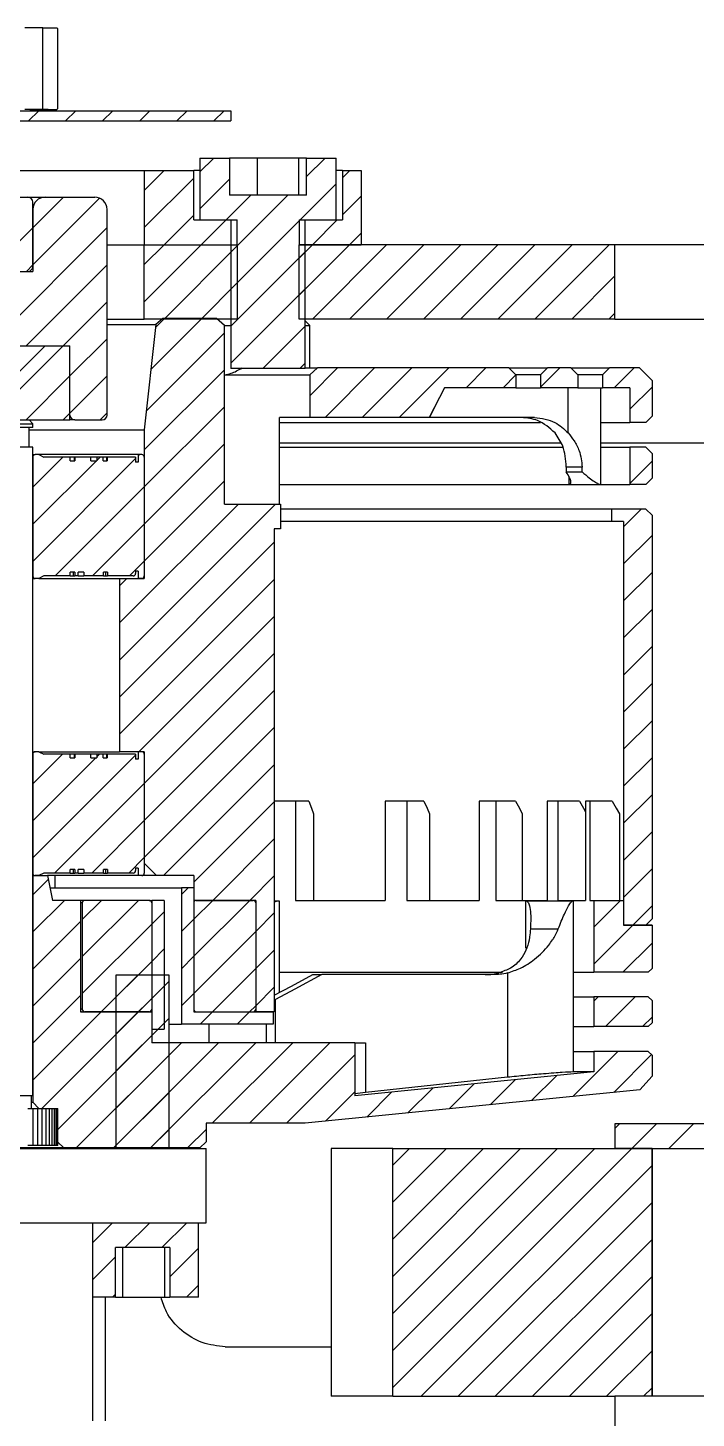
# Model space of a CAD drawing. Header units: millimetres. Extents: x 0 to 1189, y 0 to 841.
# Drawn here: x 480.1 to 561.1, y 524.5 to 693 of the extents above; entities that cross this region are included whole.
import ezdxf

# ---------------------------------------------------------------- set-up
doc = ezdxf.new("R2010")
doc.units = ezdxf.units.MM

# ---------------------------------------------------------------- blocks, each defined once
blk = doc.blocks.new('SW_HATCH_0')
at = {"color": 0, "linetype": 'Continuous', "lineweight": 18}
for p, q in [((-33.53, 527.73), (-34.77, 526.5)), ((-29.04, 527.73), (-30.28, 526.5)), ((-24.55, 527.73), (-25.79, 526.5)), ((-20.06, 527.73), (-21.3, 526.5)), ((-15.57, 527.73), (-16.81, 526.5)), ((-11.08, 527.73), (-12.32, 526.5)), ((-18.32, 520.5), (-20.75, 518.07)), ((-12.33, 522), (-14, 520.33)), ((1.15, 522), (-1.09, 519.77)), ((4.14, 520.5), (3.25, 519.62)), ((-14.75, 519.58), (-20.75, 513.58)), ((-10.41, 519.43), (-14, 515.84)), ((2.5, 518.87), (-10.25, 506.12)), ((-30.52, 517.27), (-34.25, 513.55)), ((-26.15, 517.15), (-34.25, 509.06)), ((-7.84, 517.5), (-10.84, 514.5)), ((-3.35, 517.5), (-10.25, 510.61)), ((5.52, 517.4), (3.25, 515.13)), ((-14.75, 515.09), (-18.34, 511.5)), ((-10.84, 514.5), (-13.84, 511.5)), ((-1.86, 514.5), (-2, 514.37)), ((2.63, 514.5), (-0.37, 511.5)), ((-25.25, 513.57), (-39.54, 499.27)), ((-34.25, 513.55), (-39.52, 508.27)), ((5.52, 512.91), (4.12, 511.5)), ((-18.34, 511.5), (-20.75, 509.09)), ((-13.84, 511.5), (-20.75, 504.6)), ((-9.5, 511.36), (-18.35, 502.5)), ((-1.25, 510.63), (-10.25, 501.63)), ((-0.37, 511.5), (-2, 509.88)), ((4.12, 511.5), (-2, 505.39)), ((8.61, 511.5), (-0.39, 502.5)), ((13.1, 511.5), (4.1, 502.5)), ((17.59, 511.5), (8.59, 502.5)), ((22.08, 511.5), (13.08, 502.5)), ((26.57, 511.5), (17.57, 502.5)), ((31.06, 511.5), (22.06, 502.5)), ((35.55, 511.5), (26.55, 502.5)), ((-25.25, 509.08), (-35.05, 499.27)), ((-34.25, 509.06), (-35.03, 508.27)), ((36.25, 507.72), (31.04, 502.5)), ((-9.5, 506.87), (-13.86, 502.5)), ((-1.25, 506.14), (-10.25, 497.14)), ((-25.25, 504.59), (-30.56, 499.27)), ((-13.79, 502.57), (-19.93, 496.44)), ((-18.28, 502.57), (-19.37, 501.49)), ((36.25, 503.23), (35.53, 502.5)), ((-11.04, 500.84), (-20.49, 491.38)), ((-1.25, 501.65), (-6.39, 496.5)), ((-30.56, 499.27), (-38.75, 491.09)), ((-25.25, 500.1), (-29.75, 495.6)), ((-1.25, 497.16), (-1.9, 496.5)), ((-29.75, 495.6), (-35.07, 490.27)), ((-25.25, 495.61), (-29.75, 491.11)), ((-11.04, 496.35), (-20.75, 486.64)), ((2.66, 496.57), (-0.71, 493.2)), ((7.15, 496.57), (1.15, 490.57)), ((11.64, 496.57), (5.64, 490.57)), ((16.13, 496.57), (10.13, 490.57)), ((20.62, 496.57), (18.22, 494.17)), ((24.25, 495.72), (22.71, 494.17)), ((29.6, 496.57), (27.25, 494.23)), ((38.58, 496.57), (36.18, 494.17)), ((31.75, 494.24), (31.69, 494.17)), ((40.75, 494.26), (38.05, 491.56)), ((-11.03, 491.86), (-20.75, 482.15)), ((-29.75, 491.11), (-30.58, 490.27)), ((-25.25, 491.12), (-26.09, 490.27)), ((-11.03, 487.37), (-20.75, 477.66)), ((-30.59, 485.77), (-34.25, 482.12)), ((-21.8, 485.59), (-34.25, 473.14)), ((-26.55, 485.32), (-34.25, 477.63)), ((-26.1, 485.77), (-26.5, 485.37)), ((-21.31, 486.07), (-21.5, 485.89)), ((40.75, 485.28), (38.05, 482.58)), ((-20.75, 482.15), (-31.52, 471.37)), ((-11.03, 482.88), (-20.75, 473.17)), ((-9.35, 480.07), (-23.75, 465.68)), ((-4.86, 480.07), (-23.75, 461.19)), ((39.44, 479.47), (37.3, 477.34)), ((-20.75, 477.66), (-27.03, 471.37)), ((-5, 475.45), (-23.75, 456.7)), ((40.75, 476.29), (37.3, 472.84)), ((-20.75, 473.17), (-22.54, 471.37)), ((40.75, 471.8), (37.3, 468.35)), ((-22.84, 471.07), (-23.75, 470.17)), ((-5, 470.96), (-23.75, 452.21)), ((40.75, 467.31), (37.3, 463.86)), ((-5, 466.47), (-21.39, 450.07)), ((-5, 461.98), (-20.75, 446.23)), ((40.75, 462.82), (37.3, 459.37)), ((40.75, 458.33), (37.3, 454.88)), ((-5, 457.49), (-20.75, 441.74)), ((40.75, 453.84), (37.3, 450.39)), ((-5, 453), (-20.75, 437.25)), ((-30.67, 449.77), (-34.25, 446.2)), ((-26.18, 449.77), (-26.5, 449.45)), ((-21.39, 450.07), (-21.5, 449.97)), ((-21.8, 449.67), (-34.25, 437.22)), ((-26.63, 449.32), (-34.25, 441.71)), ((-5, 448.51), (-18.43, 435.07)), ((40.75, 449.35), (37.3, 445.9)), ((-20.75, 446.23), (-31.6, 435.37)), ((40.75, 444.86), (37.3, 441.41)), ((-5, 444.02), (-14.75, 434.27)), ((-20.75, 441.74), (-27.11, 435.37)), ((40.75, 440.37), (37.3, 436.92)), ((-5, 439.53), (-12.45, 432.07)), ((-20.75, 437.25), (-22.62, 435.37)), ((-32.36, 434.62), (-34.25, 432.73)), ((-5, 435.04), (-7.96, 432.07)), ((40.75, 435.88), (37.3, 432.43)), ((-15.44, 433.57), (-16.25, 432.77)), ((-30.41, 432.07), (-34.25, 428.24)), ((-21.43, 432.07), (-28.25, 425.26)), ((-25.92, 432.07), (-28.25, 429.75)), ((-12.45, 432.07), (-14.75, 429.78)), ((-7.96, 432.07), (-14.75, 425.29)), ((36.94, 432.07), (33.7, 428.83)), ((40.75, 431.39), (38.43, 429.07)), ((-18.35, 430.67), (-19.85, 429.17)), ((-14.75, 429.78), (-16.25, 428.28)), ((-5, 430.54), (-7.25, 428.29)), ((-28.49, 429.51), (-34.25, 423.75)), ((-19.85, 429.17), (-28.25, 420.77)), ((-7.25, 428.29), (-14.75, 420.79)), ((38.43, 429.07), (33.7, 424.34)), ((-18.35, 426.18), (-19.85, 424.68)), ((40.75, 426.9), (37.22, 423.37)), ((-28.49, 425.02), (-34.25, 419.26)), ((-19.85, 424.68), (-25.95, 418.57)), ((-14.75, 425.29), (-16.25, 423.79)), ((-5, 426.05), (-7.25, 423.8)), ((-21.52, 423), (-24.19, 420.34)), ((-7.25, 423.8), (-12.48, 418.57)), ((-17.75, 422.28), (-24.19, 415.85)), ((-18.35, 421.69), (-19.85, 420.19)), ((-5, 421.56), (-7.25, 419.31)), ((-28.49, 420.53), (-34.25, 414.77)), ((-19.85, 420.19), (-21.46, 418.57)), ((-14.75, 420.79), (-16.25, 419.29)), ((34.22, 420.37), (33.7, 419.85)), ((38.71, 420.37), (35.11, 416.77)), ((-25.95, 418.57), (-34.25, 410.28)), ((-21.46, 418.57), (-33.16, 406.87)), ((-17.75, 417.79), (-24.19, 411.36)), ((-12.48, 418.57), (-13.98, 417.07)), ((-7.99, 418.57), (-9.49, 417.07)), ((-7.25, 419.31), (-7.99, 418.57)), ((40.75, 417.92), (39.6, 416.77)), ((-18.35, 417.19), (-19.07, 416.47)), ((-19.85, 415.69), (-31.21, 404.33)), ((-16.23, 414.82), (-28.98, 402.07)), ((-11.74, 414.82), (-24.49, 402.07)), ((-7.25, 414.82), (-20, 402.07)), ((-2.76, 414.82), (-12.51, 405.07)), ((1.73, 414.82), (-8.02, 405.07)), ((-17.75, 413.3), (-24.19, 406.87)), ((4.75, 413.35), (-3.53, 405.07)), ((36.6, 413.77), (31.14, 408.31)), ((40.7, 413.38), (36.13, 408.81)), ((14.2, 409.33), (11.19, 406.32)), ((19.19, 409.83), (16.17, 406.82)), ((24.18, 410.33), (21.16, 407.31)), ((29.17, 410.83), (26.15, 407.81)), ((-17.75, 408.81), (-24.19, 402.38)), ((4.75, 408.86), (1.21, 405.32)), ((9.21, 408.83), (6.2, 405.82)), ((-17.75, 404.32), (-20.07, 402)), ((-13.25, 404.33), (-15.51, 402.07)), ((36.81, 405), (36.25, 404.44)), ((41.3, 405), (38.3, 402)), ((45.79, 405), (42.79, 402)), ((38.3, 402), (9.35, 373.05)), ((33.81, 402), (9.35, 377.54)), ((29.32, 402), (9.35, 382.03)), ((24.83, 402), (9.35, 386.52)), ((20.34, 402), (9.35, 391.01)), ((15.85, 402), (9.35, 395.51)), ((11.36, 402), (9.35, 400)), ((40.75, 399.96), (12.79, 372)), ((40.75, 395.47), (17.28, 372)), ((-24.58, 393), (-26.96, 390.62)), ((-20.09, 393), (-23.09, 390)), ((-15.6, 393), (-18.6, 390)), ((40.75, 390.98), (21.77, 372)), ((-14.16, 389.95), (-17.65, 386.47)), ((-24.22, 388.88), (-26.96, 386.13)), ((40.75, 386.49), (26.26, 372)), ((-24.22, 384.38), (-24.6, 384)), ((-14.16, 385.46), (-15.62, 384)), ((40.75, 382), (30.75, 372)), ((40.75, 377.51), (35.24, 372)), ((40.75, 373.02), (39.73, 372))]:
    blk.add_line(p, q, dxfattribs=at)

msp = doc.modelspace()

# ---------------------------------------------------------------- linework, layer by layer
at = {"color": 7, "linetype": 'Continuous', "lineweight": 25}
for p, q in [((481.92, 692.95), (479.75, 692.95)), ((481.92, 683.05), (481.92, 692.95)), ((481.92, 683.05), (481.92, 692.95)), ((481.92, 692.95), (481.92, 692.95)), ((481.92, 692.95), (483.63, 692.95)), ((483.72, 692.86), (483.72, 683.14)), ((438.72, 682.9), (504.72, 682.9)), ((481.92, 683.05), (479.75, 683.05)), ((480.35, 683.03), (480.35, 683.04)), ((482.6, 683.04), (480.35, 683.04)), ((482.6, 683.03), (480.35, 683.03)), ((481.92, 683.05), (481.92, 683.05)), ((481.92, 683.05), (483.63, 683.05)), ((482.6, 683.03), (482.6, 683.04)), ((504.72, 682.9), (504.72, 681.67)), ((438.72, 681.67), (504.72, 681.67)), ((500.97, 677.17), (500.97, 669.67)), ((500.97, 677.17), (504.56, 677.17)), ((504.56, 677.17), (504.56, 672.67)), ((507.88, 677.17), (504.56, 677.17)), ((507.88, 677.17), (507.88, 672.67)), ((512.89, 677.17), (507.88, 677.17)), ((512.89, 677.17), (512.89, 672.67)), ((513.88, 677.17), (512.89, 677.17)), ((513.88, 672.67), (513.88, 677.17)), ((513.88, 677.17), (517.47, 677.17)), ((517.47, 669.67), (517.47, 677.17)), ((449.22, 675.67), (494.22, 675.67)), ((494.22, 675.67), (494.22, 666.67)), ((494.22, 675.67), (500.22, 675.67)), ((500.22, 669.67), (500.22, 675.67)), ((500.97, 675.67), (500.22, 675.67)), ((518.22, 675.67), (517.47, 675.67)), ((518.22, 675.67), (518.22, 669.67)), ((518.22, 675.67), (520.49, 675.67)), ((520.49, 675.67), (520.49, 666.67)), ((463.32, 672.44), (480.12, 672.44)), ((480.12, 672.44), (482.22, 672.44)), ((482.22, 672.44), (488.22, 672.44)), ((513.88, 672.67), (504.56, 672.67)), ((480.72, 664.04), (480.72, 671.84)), ((480.72, 670.94), (480.72, 663.44)), ((489.72, 646.04), (489.72, 670.94)), ((500.22, 669.67), (505.47, 669.67)), ((500.97, 669.67), (504.72, 669.67)), ((504.72, 669.67), (504.72, 651.67)), ((505.47, 666.67), (505.47, 669.67)), ((512.97, 669.67), (512.97, 666.67)), ((512.97, 669.67), (518.22, 669.67)), ((513.72, 669.67), (517.47, 669.67)), ((513.72, 651.67), (513.72, 669.67)), ((489.72, 666.67), (494.22, 666.67)), ((494.22, 666.67), (505.47, 666.67)), ((494.22, 657.67), (494.22, 666.67)), ((505.47, 666.67), (505.47, 657.67)), ((512.97, 666.67), (520.49, 666.67)), ((512.97, 657.67), (512.97, 666.67)), ((551.22, 666.67), (512.97, 666.67)), ((551.22, 657.67), (551.22, 666.67)), ((596.22, 666.67), (551.22, 666.67)), ((462.72, 663.44), (480.72, 663.44)), ((463.32, 663.44), (480.12, 663.44)), ((489.72, 657.67), (494.22, 657.67)), ((489.72, 656.99), (495.64, 656.99)), ((505.47, 657.67), (494.22, 657.67)), ((495.64, 656.99), (494.22, 644.24)), ((496.47, 657.74), (495.64, 656.99)), ((502.98, 657.74), (496.47, 657.74)), ((503.93, 656.9), (502.98, 657.74)), ((551.22, 657.67), (512.97, 657.67)), ((514.29, 656.9), (513.72, 657.47)), ((551.22, 657.67), (596.22, 657.67)), ((503.93, 650.91), (503.93, 656.9)), ((503.93, 656.9), (504.72, 656.9)), ((513.72, 656.9), (514.29, 656.9)), ((514.29, 651.74), (514.29, 656.9)), ((458.22, 654.44), (485.22, 654.44)), ((476.22, 648.44), (482.22, 654.44)), ((482.22, 654.44), (485.22, 654.44)), ((485.22, 646.04), (485.22, 654.44)), ((485.22, 645.44), (485.22, 654.44)), ((503.94, 650.9), (503.93, 650.91)), ((503.94, 635.24), (503.94, 650.9)), ((503.94, 650.9), (514.26, 650.9)), ((513.72, 651.67), (504.72, 651.67)), ((513.72, 651.74), (515.21, 651.74)), ((515.21, 651.74), (514.26, 650.9)), ((514.26, 650.9), (514.26, 645.74)), ((538.38, 651.74), (515.21, 651.74)), ((538.38, 651.74), (539.22, 650.9)), ((538.38, 651.74), (543.06, 651.74)), ((539.22, 650.9), (539.22, 649.34)), ((543.06, 651.74), (542.22, 650.9)), ((542.22, 650.9), (542.22, 649.34)), ((545.88, 651.74), (543.06, 651.74)), ((545.88, 651.74), (550.56, 651.74)), ((545.88, 651.74), (546.72, 650.9)), ((549.72, 650.9), (546.72, 650.9)), ((546.72, 650.9), (546.72, 649.34)), ((550.56, 651.74), (549.72, 650.9)), ((549.72, 650.9), (549.72, 649.34)), ((554.22, 651.74), (550.56, 651.74)), ((554.22, 651.74), (555.72, 650.24)), ((555.72, 650.24), (555.72, 645.89)), ((530.58, 649.34), (528.72, 645.74)), ((539.22, 649.34), (530.58, 649.34)), ((539.22, 649.34), (542.22, 649.34)), ((546.72, 649.34), (542.22, 649.34)), ((545.57, 643.87), (545.57, 649.34)), ((546.72, 649.34), (549.72, 649.34)), ((549.5, 645.14), (549.5, 649.34)), ((553.02, 649.34), (549.72, 649.34)), ((553.02, 649.34), (553.02, 645.14)), ((529.38, 647.01), (528.76, 645.74)), ((468.21, 645.44), (480.27, 645.44)), ((480.72, 644.99), (480.27, 645.44)), ((480.27, 645.44), (485.22, 645.44)), ((485.82, 645.44), (485.22, 645.44)), ((485.82, 645.44), (489.12, 645.44)), ((510.62, 635.24), (510.62, 645.74)), ((514.26, 645.74), (510.62, 645.74)), ((528.72, 645.74), (514.26, 645.74)), ((541.49, 645.74), (528.76, 645.74)), ((555.72, 645.89), (554.97, 645.14)), ((468.03, 644.99), (480.72, 644.99)), ((480.72, 644.54), (468.03, 644.54)), ((480.27, 642.14), (480.27, 644.54)), ((480.27, 644.24), (494.22, 644.24)), ((480.72, 644.54), (480.72, 644.99)), ((494.22, 644.24), (494.22, 626.24)), ((510.62, 645.14), (542.21, 645.14)), ((549.5, 645.14), (553.02, 645.14)), ((549.5, 642.14), (549.5, 645.14)), ((554.97, 645.14), (553.02, 645.14)), ((480.72, 642.14), (468.03, 642.14)), ((480.72, 563.54), (480.72, 642.14)), ((510.62, 642.67), (544.64, 642.67)), ((510.62, 642.14), (544.99, 642.14)), ((549.5, 642.67), (565.88, 642.67)), ((549.5, 637.64), (549.5, 642.14)), ((549.5, 642.14), (553.02, 642.14)), ((553.02, 642.14), (553.02, 637.64)), ((554.97, 642.14), (553.02, 642.14)), ((554.97, 642.14), (555.72, 641.39)), ((480.72, 641.24), (481.02, 641.24)), ((480.72, 640.94), (480.72, 626.54)), ((481.47, 641.24), (481.02, 641.24)), ((493.47, 641.24), (481.47, 641.24)), ((481.47, 641.24), (482.07, 640.94)), ((485.23, 640.94), (482.07, 640.94)), ((485.23, 640.49), (485.23, 640.94)), ((485.74, 640.94), (485.23, 640.94)), ((485.23, 640.49), (485.8, 640.49)), ((485.74, 640.94), (485.74, 640.49)), ((485.8, 640.94), (485.74, 640.94)), ((485.8, 640.94), (485.8, 640.49)), ((487.75, 640.94), (485.8, 640.94)), ((487.75, 640.49), (487.75, 640.94)), ((488.47, 640.94), (487.75, 640.94)), ((487.75, 640.49), (488.47, 640.49)), ((488.47, 640.94), (488.47, 640.49)), ((489.25, 640.94), (488.47, 640.94)), ((489.25, 640.49), (489.25, 640.94)), ((489.64, 640.94), (489.25, 640.94)), ((489.25, 640.49), (489.73, 640.49)), ((489.64, 640.94), (489.64, 640.49)), ((489.73, 640.94), (489.64, 640.94)), ((489.73, 640.94), (489.73, 640.49)), ((493.17, 640.94), (489.73, 640.94)), ((493.17, 640.94), (493.17, 640.34)), ((493.47, 640.34), (493.17, 640.34)), ((493.47, 641.24), (493.47, 640.34)), ((493.92, 641.24), (493.47, 641.24)), ((494.22, 640.94), (494.22, 626.54)), ((555.72, 641.39), (555.72, 638.39)), ((547.26, 639.74), (545.33, 639.74)), ((545.33, 639.74), (545.33, 639.14)), ((545.33, 639.14), (547.26, 639.14)), ((545.64, 638.62), (545.64, 637.64)), ((547.26, 639.14), (547.26, 639.74)), ((510.62, 637.64), (545.64, 637.64)), ((545.64, 637.64), (549.5, 637.64)), ((549.5, 637.64), (553.02, 637.64)), ((554.97, 637.64), (553.02, 637.64)), ((555.72, 638.39), (554.97, 637.64)), ((503.94, 635.24), (510.72, 635.24)), ((510.72, 635.24), (510.72, 632.24)), ((550.82, 634.64), (510.72, 634.64)), ((550.82, 634.64), (550.82, 633.14)), ((554.97, 634.64), (550.82, 634.64)), ((554.97, 634.64), (555.72, 633.89)), ((555.72, 633.89), (555.72, 584.99)), ((509.97, 632.24), (509.97, 573.74)), ((510.72, 632.24), (509.97, 632.24)), ((550.82, 633.14), (510.72, 633.14)), ((552.27, 633.14), (550.82, 633.14)), ((552.27, 633.14), (552.27, 584.24)), ((485.82, 626.99), (485.25, 626.99)), ((485.25, 626.54), (485.25, 626.99)), ((485.65, 626.54), (485.65, 626.99)), ((485.82, 626.99), (485.82, 626.54)), ((486.91, 626.99), (486.21, 626.99)), ((486.21, 626.54), (486.21, 626.99)), ((486.91, 626.99), (486.91, 626.54)), ((489.76, 626.99), (489.28, 626.99)), ((489.28, 626.54), (489.28, 626.99)), ((489.56, 626.54), (489.56, 626.99)), ((489.76, 626.99), (489.76, 626.54)), ((493.17, 627.14), (493.17, 626.84)), ((493.47, 627.14), (493.17, 627.14)), ((493.47, 627.14), (493.47, 626.24)), ((480.72, 626.24), (481.02, 626.24)), ((481.47, 626.24), (481.02, 626.24)), ((482.07, 626.54), (481.47, 626.24)), ((481.47, 626.24), (491.22, 626.24)), ((485.25, 626.54), (482.07, 626.54)), ((485.25, 626.54), (485.65, 626.54)), ((485.65, 626.54), (485.82, 626.54)), ((486.21, 626.54), (485.82, 626.54)), ((486.21, 626.54), (486.91, 626.54)), ((489.28, 626.54), (486.91, 626.54)), ((489.28, 626.54), (489.56, 626.54)), ((489.56, 626.54), (489.76, 626.54)), ((492.87, 626.54), (489.76, 626.54)), ((491.22, 626.24), (491.22, 605.24)), ((491.22, 626.24), (494.22, 626.24)), ((493.92, 626.24), (493.47, 626.24)), ((480.72, 605.24), (481.02, 605.24)), ((480.72, 604.94), (480.72, 590.54)), ((481.47, 605.24), (481.02, 605.24)), ((481.47, 605.24), (491.22, 605.24)), ((481.47, 605.24), (482.07, 604.94)), ((485.23, 604.94), (482.07, 604.94)), ((485.23, 604.49), (485.23, 604.94)), ((485.74, 604.94), (485.23, 604.94)), ((485.74, 604.94), (485.74, 604.49)), ((485.8, 604.94), (485.74, 604.94)), ((485.8, 604.94), (485.8, 604.49)), ((487.75, 604.94), (485.8, 604.94)), ((487.75, 604.49), (487.75, 604.94)), ((488.47, 604.94), (487.75, 604.94)), ((488.47, 604.94), (488.47, 604.49)), ((489.25, 604.94), (488.47, 604.94)), ((489.25, 604.49), (489.25, 604.94)), ((489.64, 604.94), (489.25, 604.94)), ((489.64, 604.94), (489.64, 604.49)), ((489.73, 604.94), (489.64, 604.94)), ((489.73, 604.94), (489.73, 604.49)), ((493.17, 604.94), (489.73, 604.94)), ((494.22, 605.24), (491.22, 605.24)), ((493.17, 604.94), (493.17, 604.34)), ((493.47, 605.24), (493.47, 604.34)), ((493.92, 605.24), (493.47, 605.24)), ((494.22, 605.24), (494.22, 591.74)), ((494.22, 604.94), (494.22, 590.54)), ((485.23, 604.49), (485.8, 604.49)), ((487.75, 604.49), (488.47, 604.49)), ((489.25, 604.49), (489.73, 604.49)), ((493.47, 604.34), (493.17, 604.34)), ((512.52, 599.24), (509.97, 599.24)), ((512.52, 599.24), (512.52, 587.24)), ((514.15, 599.24), (512.52, 599.24)), ((523.38, 599.24), (523.38, 587.24)), ((526.01, 599.24), (523.38, 599.24)), ((526.01, 599.24), (526.01, 587.24)), ((528.09, 599.24), (526.01, 599.24)), ((534.78, 599.24), (534.78, 587.24)), ((536.79, 599.24), (534.78, 599.24)), ((536.79, 599.24), (536.79, 587.24)), ((539.2, 599.24), (536.79, 599.24)), ((543.01, 599.24), (543.01, 587.24)), ((544.3, 599.24), (543.01, 599.24)), ((544.3, 599.24), (544.3, 587.24)), ((546.92, 599.24), (544.3, 599.24)), ((547.67, 599.24), (547.67, 587.24)), ((548.17, 599.24), (547.67, 599.24)), ((548.17, 599.24), (548.17, 587.24)), ((550.88, 599.24), (548.17, 599.24)), ((514.7, 597.74), (514.7, 587.24)), ((528.78, 597.74), (528.78, 587.24)), ((540, 597.74), (540, 587.24)), ((551.78, 597.74), (551.78, 587.24)), ((494.22, 591.74), (495.72, 590.24)), ((480.72, 590.24), (480.72, 562.79)), ((480.72, 590.24), (482.52, 590.24)), ((481.47, 590.24), (481.02, 590.24)), ((482.07, 590.54), (481.47, 590.24)), ((485.25, 590.54), (482.07, 590.54)), ((493.47, 590.24), (482.52, 590.24)), ((482.52, 590.24), (483.12, 587.24)), ((483.42, 588.74), (483.42, 590.24)), ((485.82, 590.99), (485.25, 590.99)), ((485.25, 590.54), (485.25, 590.99)), ((485.25, 590.54), (485.65, 590.54)), ((485.65, 590.54), (485.65, 590.99)), ((485.65, 590.54), (485.82, 590.54)), ((485.82, 590.99), (485.82, 590.54)), ((486.21, 590.54), (485.82, 590.54)), ((486.91, 590.99), (486.21, 590.99)), ((486.21, 590.54), (486.21, 590.99)), ((486.21, 590.54), (486.91, 590.54)), ((486.91, 590.99), (486.91, 590.54)), ((489.28, 590.54), (486.91, 590.54)), ((489.76, 590.99), (489.28, 590.99)), ((489.28, 590.54), (489.28, 590.99)), ((489.28, 590.54), (489.56, 590.54)), ((489.56, 590.54), (489.56, 590.99)), ((489.56, 590.54), (489.76, 590.54)), ((489.76, 590.99), (489.76, 590.54)), ((492.87, 590.54), (489.76, 590.54)), ((493.17, 591.14), (493.17, 590.84)), ((493.47, 591.14), (493.17, 591.14)), ((493.47, 591.14), (493.47, 590.24)), ((493.92, 590.24), (493.47, 590.24)), ((495.72, 590.24), (493.92, 590.24)), ((500.22, 590.24), (495.72, 590.24)), ((500.22, 590.24), (500.22, 587.24)), ((482.8, 588.74), (498.72, 588.74)), ((498.72, 588.74), (498.72, 572.24)), ((500.22, 588.74), (498.72, 588.74)), ((500.22, 588.74), (500.22, 573.74)), ((486.48, 587.24), (483.12, 587.24)), ((486.48, 587.24), (486.48, 573.74)), ((486.67, 587.24), (486.48, 587.24)), ((486.72, 586.94), (486.48, 586.94)), ((487.02, 587.24), (486.67, 587.24)), ((486.72, 586.94), (486.72, 574.04)), ((494.82, 587.24), (487.02, 587.24)), ((494.82, 587.24), (495.12, 587.24)), ((495.12, 587.24), (495.12, 571.64)), ((496.62, 587.24), (495.12, 587.24)), ((495.12, 586.94), (495.12, 574.04)), ((496.62, 587.24), (496.62, 571.64)), ((507.72, 587.24), (500.22, 587.24)), ((500.22, 586.94), (500.22, 574.04)), ((500.52, 587.24), (507.42, 587.24)), ((507.72, 587.24), (507.72, 573.74)), ((507.72, 586.94), (507.72, 574.04)), ((509.97, 587.2), (510.55, 587.2)), ((510.55, 587.2), (510.55, 578.54)), ((512.52, 587.24), (523.38, 587.24)), ((526.01, 587.24), (534.78, 587.24)), ((536.79, 587.24), (543.01, 587.24)), ((540.39, 587.2), (546.15, 587.2)), ((540.39, 587.2), (540.39, 581.44)), ((544.3, 587.24), (547.67, 587.24)), ((546.15, 587.2), (546.15, 578.54)), ((548.17, 587.24), (548.67, 587.24)), ((548.67, 587.24), (548.67, 578.54)), ((548.67, 587.24), (552.27, 587.24)), ((552.27, 587.24), (552.27, 584.24)), ((555.72, 584.99), (554.97, 584.24)), ((541, 583.8), (544.37, 583.8)), ((554.97, 584.24), (552.27, 584.24)), ((555.72, 584.24), (552.27, 584.24)), ((555.72, 584.18), (552.27, 584.18)), ((555.72, 584.24), (555.72, 578.99)), ((490.78, 578.17), (490.78, 557.17)), ((497.22, 578.17), (490.78, 578.17)), ((497.22, 557.17), (497.22, 578.17)), ((510.55, 578.54), (537.63, 578.54)), ((510.55, 578.54), (510.55, 576.05)), ((514.65, 578.24), (515.71, 578.24)), ((536.56, 578.24), (515.71, 578.24)), ((538.22, 578.45), (538.22, 565.81)), ((546.15, 578.54), (548.67, 578.54)), ((546.15, 578.54), (546.15, 575.54)), ((555.27, 578.54), (548.67, 578.54)), ((555.72, 578.99), (555.27, 578.54)), ((509.97, 575.24), (510.1, 575.24)), ((510.1, 569.99), (510.1, 575.24)), ((546.15, 575.54), (546.15, 571.94)), ((546.15, 575.54), (548.67, 575.54)), ((548.67, 575.54), (548.67, 571.94)), ((555.27, 575.54), (548.67, 575.54)), ((555.27, 575.54), (555.72, 575.09)), ((555.72, 575.09), (555.72, 572.39)), ((486.72, 574.04), (486.48, 574.04)), ((486.48, 573.74), (495.12, 573.74)), ((494.82, 573.74), (487.02, 573.74)), ((495.12, 573.74), (495.12, 569.99)), ((500.22, 573.74), (509.82, 573.74)), ((500.52, 573.74), (507.42, 573.74)), ((509.97, 573.74), (507.72, 573.74)), ((509.82, 573.74), (509.82, 572.24)), ((495.12, 571.64), (496.62, 571.64)), ((497.22, 572.24), (498.72, 572.24)), ((509.82, 572.24), (498.72, 572.24)), ((502.05, 572.24), (502.05, 569.99)), ((509.03, 569.99), (509.03, 572.24)), ((546.15, 571.94), (548.67, 571.94)), ((546.15, 571.94), (546.15, 568.94)), ((555.27, 571.94), (548.67, 571.94)), ((555.72, 572.39), (555.27, 571.94)), ((519.72, 569.99), (495.12, 569.99)), ((519.72, 569.99), (519.72, 563.55)), ((519.72, 569.99), (521.02, 569.99)), ((521.02, 569.99), (521.02, 563.97)), ((546.15, 568.94), (546.15, 566.45)), ((546.15, 568.94), (548.67, 568.94)), ((548.67, 568.94), (548.67, 566.45)), ((555.27, 568.94), (548.67, 568.94)), ((555.27, 568.94), (555.72, 568.49)), ((555.72, 568.49), (555.72, 565.94)), ((548.67, 566.45), (519.72, 563.55)), ((548.67, 566.45), (546.15, 566.45)), ((555.72, 565.94), (554.23, 564.29)), ((480.72, 563.54), (468.03, 563.54)), ((480.57, 562.04), (480.57, 563.54)), ((480.57, 562.79), (480.72, 562.79)), ((480.72, 562.79), (481.47, 562.04)), ((554.23, 564.29), (513.72, 560.24)), ((521.02, 563.97), (519.72, 563.82)), ((480.14, 562.04), (480.76, 562.04)), ((480.76, 557.54), (480.76, 562.04)), ((480.77, 562.04), (481.34, 562.04)), ((481.34, 557.54), (481.34, 562.04)), ((481.35, 562.04), (481.87, 562.04)), ((481.87, 557.54), (481.87, 562.04)), ((481.88, 562.04), (482.34, 562.04)), ((482.34, 557.54), (482.34, 562.04)), ((482.36, 562.04), (482.74, 562.04)), ((482.74, 557.54), (482.74, 562.04)), ((482.77, 562.04), (483.08, 562.04)), ((483.08, 557.54), (483.08, 562.04)), ((483.1, 562.04), (483.36, 562.04)), ((483.36, 557.54), (483.36, 562.04)), ((483.37, 562.04), (483.56, 562.04)), ((483.56, 557.54), (483.56, 562.04)), ((483.58, 562.04), (483.7, 562.04)), ((483.7, 557.54), (483.7, 562.04)), ((483.72, 562.04), (483.76, 562.04)), ((483.76, 557.54), (483.76, 562.04)), ((501.72, 560.24), (501.72, 557.99)), ((513.72, 560.24), (501.72, 560.24)), ((551.22, 560.17), (551.22, 557.17)), ((568.92, 560.17), (551.22, 560.17)), ((483.76, 557.95), (484.47, 557.24)), ((501.72, 557.99), (500.97, 557.24)), ((441.72, 557.17), (489.76, 557.17)), ((484.47, 557.24), (477.72, 557.24)), ((480.76, 557.54), (480.11, 557.54)), ((481.34, 557.54), (480.77, 557.54)), ((481.87, 557.54), (481.35, 557.54)), ((482.34, 557.54), (481.88, 557.54)), ((482.74, 557.54), (482.36, 557.54)), ((483.08, 557.54), (482.77, 557.54)), ((483.36, 557.54), (483.1, 557.54)), ((483.56, 557.54), (483.37, 557.54)), ((483.7, 557.54), (483.58, 557.54)), ((483.76, 557.54), (483.72, 557.54)), ((500.97, 557.24), (484.47, 557.24)), ((489.76, 557.17), (501.72, 557.17)), ((501.72, 548.17), (501.72, 557.17)), ((516.85, 557.17), (516.85, 527.17)), ((524.32, 527.17), (524.32, 557.17)), ((524.32, 557.17), (555.72, 557.17)), ((555.72, 557.17), (551.22, 557.17)), ((555.72, 557.17), (555.72, 527.17)), ((555.72, 527.17), (555.72, 557.17)), ((555.72, 557.17), (591.72, 557.17)), ((441.72, 548.17), (489.76, 548.17)), ((488.01, 524.17), (488.01, 548.17)), ((489.76, 548.17), (501.72, 548.17)), ((500.81, 539.17), (500.81, 548.17)), ((497.32, 545.17), (490.75, 545.17)), ((490.75, 539.17), (490.75, 545.17)), ((491.58, 545.17), (491.58, 539.17)), ((496.68, 545.17), (496.68, 539.17)), ((497.32, 545.17), (497.32, 539.17)), ((490.75, 539.17), (488.01, 539.17)), ((489.49, 539.17), (489.49, 524.17)), ((490.75, 539.17), (491.58, 539.17)), ((491.58, 539.17), (496.68, 539.17)), ((496.68, 539.17), (497.32, 539.17)), ((500.81, 539.17), (497.32, 539.17)), ((504.04, 533.17), (516.85, 533.17)), ((524.32, 527.17), (551.22, 527.17)), ((551.22, 527.17), (551.22, 512.17)), ((559.99, 527.17), (551.22, 527.17)), ((596.22, 527.17), (559.99, 527.17))]:
    msp.add_line(p, q, dxfattribs=at)
at = {"color": 7, "linetype": 'Continuous', "lineweight": 25, "flags": 128}
for points in [[(542.22, 650.9), (541.88, 650.9), (540.86, 650.9), (539.22, 650.9)], [(514.15, 599.24), (514.46, 598.4), (514.7, 597.74)], [(528.09, 599.24), (528.47, 598.4), (528.78, 597.74)], [(539.2, 599.24), (539.65, 598.4), (540, 597.74)], [(546.92, 599.24), (547.41, 598.4), (547.67, 597.96)], [(550.88, 599.24), (551.38, 598.4), (551.78, 597.74)], [(509.97, 575.74), (512.06, 576.86), (514.65, 578.24)], [(515.71, 578.24), (512.44, 576.5), (510.1, 575.24)], [(538.22, 565.81), (528.14, 564.73), (521.02, 563.97)]]:
    msp.add_lwpolyline(points, dxfattribs=at)
at = {"color": 7, "linetype": 'Continuous', "lineweight": 25}
for centre, radius, start, end in [((483.63, 692.86), 0.09, 0, 90), ((483.63, 683.14), 0.09, 270, 0), ((480.12, 671.84), 0.6, 0, 90), ((482.22, 670.94), 1.5, 90, 180), ((488.22, 670.94), 1.5, 0, 90), ((480.12, 664.04), 0.6, 270, 0), ((485.82, 646.04), 0.6, 180, 270), ((489.12, 646.04), 0.6, 270, 0), ((481.02, 640.94), 0.3, 90, 180), ((493.92, 640.94), 0.3, 0, 90), ((492.87, 626.84), 0.3, 270, 0), ((481.02, 626.54), 0.3, 180, 270), ((493.92, 626.54), 0.3, 270, 0), ((481.02, 604.94), 0.3, 90, 180), ((493.92, 604.94), 0.3, 0, 90), ((481.02, 590.54), 0.3, 180, 270), ((492.87, 590.84), 0.3, 270, 0), ((493.92, 590.54), 0.3, 270, 0), ((486.67, 586.94), 0.3, 90, 128.2583), ((486.67, 586.95), 0.289, 90.098, 130.0894), ((487.02, 586.94), 0.3, 90, 180), ((494.82, 586.94), 0.3, 0, 90), ((500.52, 586.94), 0.3, 90, 180), ((507.42, 586.94), 0.3, 0, 90), ((486.67, 574.03), 0.289, 229.9106, 269.902), ((486.67, 574.04), 0.3, 231.7417, 270), ((487.02, 574.04), 0.3, 180, 270), ((494.82, 574.04), 0.3, 270, 0), ((500.52, 574.04), 0.3, 180, 270), ((507.42, 574.04), 0.3, 270, 0)]:
    msp.add_arc(centre, radius, start, end, dxfattribs=at)
for points, knots in [([(503.93, 650.91), (504.2, 650.95), (504.85, 651.05), (505.62, 651.49), (506.07, 651.74)], [0, 0, 0, 0, 0.413748, 1, 1, 1, 1]), ([(543.97, 643.87), (543.31, 644.46), (542.11, 645.52), (540.58, 645.67), (539.9, 645.74)], [0, 0, 0, 0, 0.558537, 1, 1, 1, 1]), ([(541.49, 645.74), (542.36, 645.63), (543.9, 645.43), (545.06, 644.34), (545.57, 643.87)], [0, 0, 0, 0, 0.559717, 1, 1, 1, 1]), ([(545.33, 639.74), (545.27, 640.62), (545.17, 642.15), (544.33, 643.35), (543.97, 643.87)], [0, 0, 0, 0, 0.572831, 1, 1, 1, 1]), ([(545.57, 643.87), (545.81, 643.56), (546.34, 642.91), (547.06, 641.54), (547.19, 640.41), (547.26, 639.74)], [0, 0, 0, 0, 0.259281, 0.556613, 1, 1, 1, 1]), ([(545.64, 637.64), (545.72, 637.66), (545.9, 637.69), (545.93, 637.98), (545.77, 638.46), (545.48, 638.9), (545.33, 639.14)], [0, 0, 0, 0, 0.202716, 0.419864, 0.683947, 1, 1, 1, 1]), ([(547.26, 639.14), (547.55, 638.9), (548.07, 638.46), (548.74, 637.98), (549.23, 637.69), (549.41, 637.66), (549.5, 637.64)], [0, 0, 0, 0, 0.316034, 0.580136, 0.797272, 1, 1, 1, 1]), ([(509.97, 587.07), (510.06, 587.1), (510.25, 587.18), (510.44, 587.19), (510.55, 587.2)], [0, 0, 0, 0, 0.449484, 1, 1, 1, 1]), ([(540.39, 587.2), (540.44, 587.19), (540.55, 587.17), (540.74, 587), (540.93, 586.52), (541.06, 585.43), (541.02, 584.42), (541, 583.8)], [0, 0, 0, 0, 0.072503, 0.147898, 0.317956, 0.581294, 1, 1, 1, 1]), ([(544.37, 583.8), (544.61, 584.41), (545.02, 585.41), (545.55, 586.51), (545.87, 587), (546.05, 587.17), (546.12, 587.19), (546.15, 587.2)], [0, 0, 0, 0, 0.4111124, 0.6818622, 0.8521599, 0.9275653, 1, 1, 1, 1]), ([(541, 583.8), (540.97, 583.47), (540.93, 583), (540.7, 581.69), (540.13, 580.31), (538.74, 579.01), (537.66, 578.63), (537.16, 578.45)], [0, 0, 0, 0, 0.131185, 0.188111, 0.568668, 0.802008, 1, 1, 1, 1]), ([(538.22, 578.45), (538.75, 578.63), (539.9, 579.01), (541.68, 580.16), (542.91, 581.38), (543.61, 582.35), (544.02, 583), (544.23, 583.47), (544.37, 583.8)], [0, 0, 0, 0, 0.197765, 0.430839, 0.716289, 0.812121, 0.868996, 1, 1, 1, 1]), ([(535.5, 578.24), (535.81, 578.25), (536.37, 578.27), (536.92, 578.4), (537.16, 578.45)], [0, 0, 0, 0, 0.559877, 1, 1, 1, 1]), ([(538.22, 578.45), (537.92, 578.38), (537.37, 578.26), (536.81, 578.25), (536.56, 578.24)], [0, 0, 0, 0, 0.560137, 1, 1, 1, 1]), ([(546.15, 566.45), (545.79, 566.44), (545.07, 566.41), (542.79, 566.24), (540.38, 566.03), (538.94, 565.88), (538.22, 565.81)], [0, 0, 0, 0, 0.278254, 0.557473, 0.778502, 1, 1, 1, 1]), ([(524.32, 557.17), (524.15, 557.17), (522.85, 557.17), (520.53, 557.17), (518.28, 557.17), (517.09, 557.17), (516.85, 557.17)], [0, 0, 0, 0, 0.0643137, 0.4783591, 0.892703, 1, 1, 1, 1]), ([(504.04, 533.17), (503.09, 533.27), (501.19, 533.46), (498.71, 535.02), (496.94, 536.99), (496.44, 538.56), (496.25, 539.17)], [0, 0, 0, 0, 0.275123, 0.550254, 0.825246, 1, 1, 1, 1]), ([(524.32, 527.17), (524.15, 527.17), (522.85, 527.17), (520.53, 527.17), (518.28, 527.17), (517.09, 527.17), (516.85, 527.17)], [0, 0, 0, 0, 0.0643137, 0.4783591, 0.892703, 1, 1, 1, 1])]:
    msp.add_open_spline(points, degree=3, knots=knots, dxfattribs=at)

# ---------------------------------------------------------------- block references
at = {"color": 7, "linetype": 'Continuous', "lineweight": 18}
msp.add_blockref('SW_HATCH_0', (514.97, 155.17), dxfattribs=at)

doc.saveas('drawing.dxf')
